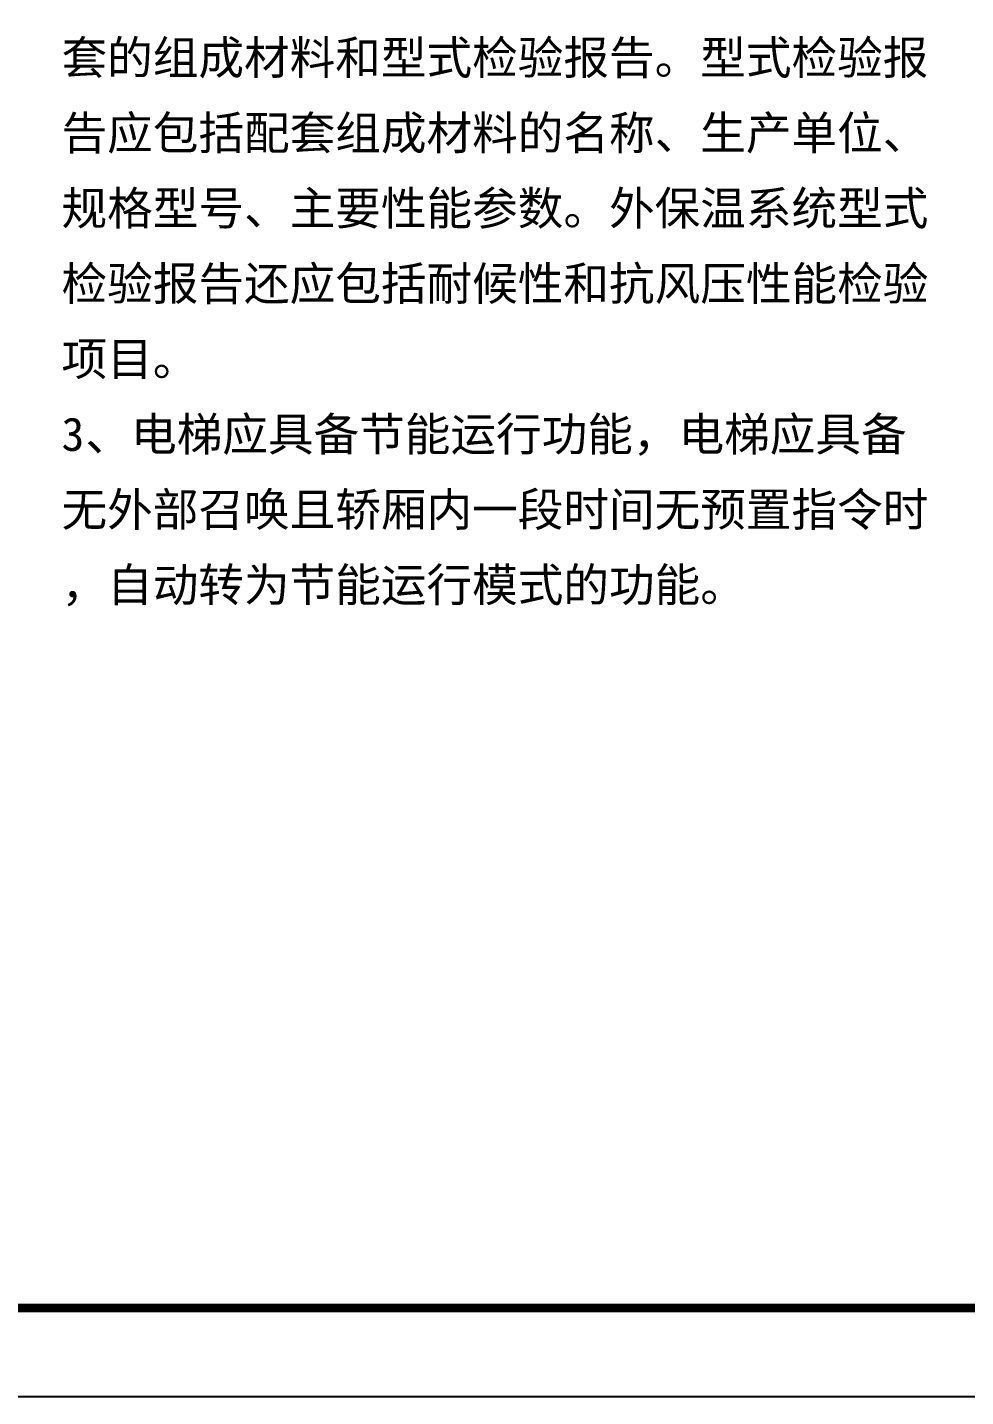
# Model space of a CAD drawing. Extents: x 1109697 to 1467097, y -139975 to 53891.
# Drawn here: x 1173835 to 1184429, y -139975 to -124523 of the extents above; entities that cross this region are included whole.
import ezdxf

# ---------------------------------------------------------------- set-up
doc = ezdxf.new("R2010")
doc.units = 0
doc.header["$LTSCALE"] = 1000
doc.header["$MEASUREMENT"] = 0
doc.layers.add('PUB_TEXT', color=7, linetype='Continuous')
doc.layers.add('PUB_TITLE', color=4, linetype='Continuous')
doc.styles.add('ST', font='')
doc.styles.get('ST').set_extended_font_data('NSimSun')

msp = doc.modelspace()

# ---------------------------------------------------------------- linework, layer by layer
at = {"layer": 'PUB_TITLE'}
msp.add_lwpolyline([(1109697, -139975), (1193797, -139975), (1193797, -80575), (1109697, -80575)], close=True, dxfattribs=at)
at = {"layer": 'PUB_TITLE', "const_width": 100}
msp.add_lwpolyline([(1112197, -138975), (1192797, -138975), (1192797, -81575), (1112197, -81575)], close=True, dxfattribs=at)

# ---------------------------------------------------------------- texts
at = {"layer": 'PUB_TEXT', "style": 'ST'}
for s, height, p in [('套的组成材料和型式检验报告。型式检验报', 377.64, (1174221, -125053)), ('告应包括配套组成材料的名称、生产单位、', 377.64, (1174221, -125903)), ('规格型号、主要性能参数。外保温系统型式', 377.64, (1174221, -126753)), ('检验报告还应包括耐候性和抗风压性能检验', 377.64, (1174221, -127603)), ('项目。', 377.6, (1174221, -128453)), ('、电梯应具备节能运行功能，电梯应具备', 377.64, (1174491, -129303)), ('3', 378, (1174221, -129303)), ('无外部召唤且轿厢内一段时间无预置指令时', 377.64, (1174221, -130153)), ('，自动转为节能运行模式的功能。', 377.64, (1174221, -131003))]:
    msp.add_text(s, height=height, dxfattribs=at).set_placement(p)

doc.saveas('drawing.dxf')
